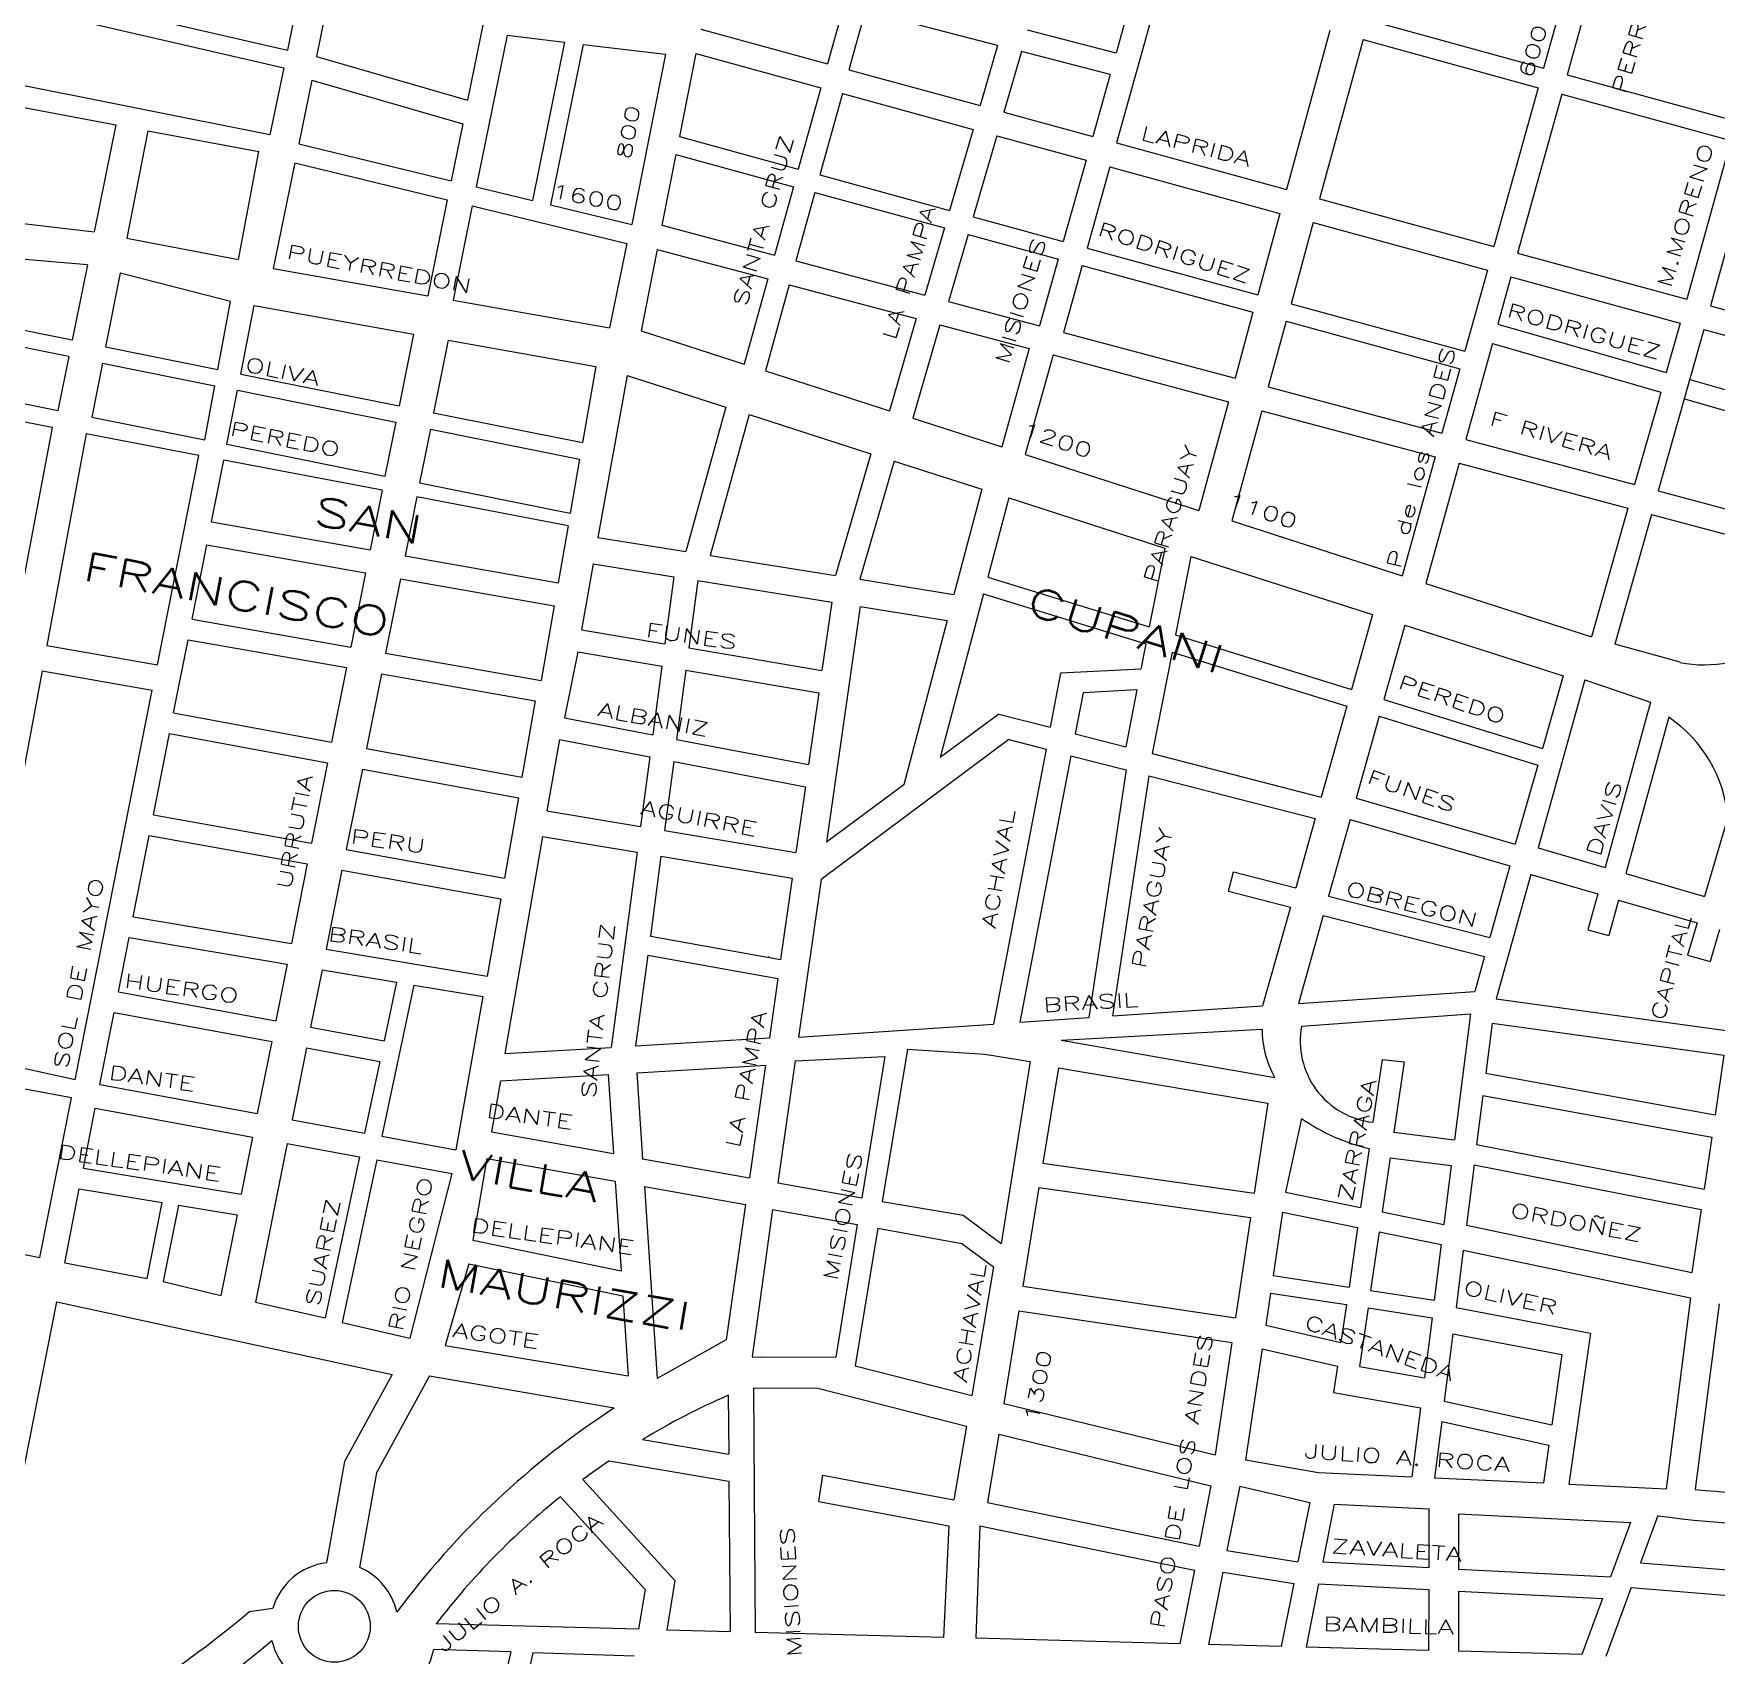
# Model space of a CAD drawing. Header units: millimetres. Extents: x 4374322 to 4409026, y 6503580 to 6534206.
# Drawn here: x 4384721 to 4385911, y 6522912 to 6524058 of the extents above; entities that cross this region are included whole.
import ezdxf

# ---------------------------------------------------------------- set-up
doc = ezdxf.new("R2010")
doc.units = ezdxf.units.MM
for name, color, linetype in [('LINEA CALLE', 252, 'Continuous'), ('NOMBRE BARRIO', 8, 'Continuous'), ('NOMBRE CALLE', 252, 'Continuous')]:
    doc.layers.add(name, color=color, linetype=linetype)
doc.styles.add('ROMANS', font='romans')
doc.styles.add('S1', font='ROMANS')

msp = doc.modelspace()

# ---------------------------------------------------------------- linework, layer by layer
at = {"layer": 'LINEA CALLE', "transparency": 33554687}
for p, q in [((4384915.8, 6524122.4), (4384900.5, 6524046.8)), ((4384697.3, 6524093.6), (4384900.5, 6524046.8)), ((4384931.2, 6524092), (4384921.1, 6524042.3)), ((4385501.2, 6524098), (4385486.3, 6524044.6)), ((4385518, 6524093.4), (4385486.6, 6523981.1)), ((4384694.7, 6524081.1), (4384897.9, 6524034.3)), ((4385293.8, 6524078.3), (4385282.4, 6524037.1)), ((4385802.4, 6524083.9), (4385788.5, 6524034)), ((4385819.4, 6524080.1), (4385805.3, 6524029.4)), ((4385039.4, 6524068), (4385027.9, 6524011.3)), ((4385309, 6524074.4), (4385297.5, 6524032.9)), ((4385402.6, 6524050.1), (4385309, 6524074.4)), ((4385664.9, 6524067.9), (4385788.5, 6524034)), ((4385055.8, 6524057.3), (4385034, 6523950.1)), ((4385055.8, 6524057.3), (4385096.5, 6524052.4)), ((4385096.5, 6524052.4), (4385073.7, 6523940.4)), ((4385192.7, 6524061.6), (4385282.4, 6524037.1)), ((4385486.3, 6524044.6), (4385423.8, 6524060.8)), ((4385637.5, 6524060.6), (4385606.8, 6523948.1)), ((4385660.9, 6524054.2), (4385630.2, 6523941.7)), ((4385660.9, 6524054.2), (4385784.7, 6524020.2)), ((4384921.1, 6524042.3), (4385027.9, 6524011.3)), ((4385109.5, 6524050.8), (4385086.4, 6523937.4)), ((4385109.5, 6524050.8), (4385167.7, 6524043.8)), ((4385167.7, 6524043.8), (4385143.9, 6523923.4)), ((4385189.3, 6524044.4), (4385177.7, 6523985.6)), ((4385189.3, 6524044.4), (4385277.7, 6524020.2)), ((4385402.6, 6524050.1), (4385390.2, 6524007.5)), ((4385419.4, 6524045.8), (4385407, 6524002.9)), ((4385482.1, 6524029.5), (4385419.4, 6524045.8)), ((4385955.9, 6524043.9), (4385906.5, 6523866)), ((4384888.2, 6523986.9), (4384683.8, 6524027.6)), ((4384897.9, 6524034.3), (4384888.2, 6523986.9)), ((4385297.5, 6524032.9), (4385390.2, 6524007.5)), ((4385482.1, 6524029.5), (4385469.8, 6523985.7)), ((4385805.3, 6524029.4), (4385924.7, 6523996.6)), ((4384917.7, 6524025.6), (4384908.5, 6523980.5)), ((4384917.7, 6524025.6), (4385024.5, 6523994.6)), ((4385277.7, 6524020.2), (4385261.7, 6523962.6)), ((4385292.9, 6524016.1), (4385276.9, 6523958.5)), ((4385292.9, 6524016.1), (4385385.3, 6523990.7)), ((4385784.7, 6524020.2), (4385753.4, 6523907.9)), ((4385801.5, 6524015.6), (4385770.2, 6523903.3)), ((4385801.5, 6524015.6), (4385920.9, 6523982.8)), ((4384705.8, 6524007.8), (4384779.2, 6523994)), ((4384779.2, 6523994), (4384763.9, 6523918.2)), ((4385024.5, 6523994.6), (4385016.3, 6523954.3)), ((4385407, 6524002.9), (4385469.8, 6523985.7)), ((4384801.8, 6523989.8), (4384787, 6523913.8)), ((4384801.8, 6523989.8), (4384880.3, 6523975)), ((4384908.5, 6523980.5), (4385016.3, 6523954.3)), ((4385177.7, 6523985.6), (4385261.7, 6523962.6)), ((4385385.3, 6523990.7), (4385368.6, 6523933.4)), ((4385402.1, 6523986.1), (4385385.4, 6523928.8)), ((4385402.1, 6523986.1), (4385465.1, 6523968.9)), ((4385486.6, 6523981.1), (4385606.8, 6523948.1)), ((4385920.9, 6523982.8), (4385889.7, 6523870.6)), ((4384866, 6523898.6), (4384880.3, 6523975)), ((4385175.2, 6523972.9), (4385165.3, 6523922.9)), ((4385175.2, 6523972.9), (4385258.2, 6523950.2)), ((4385465.1, 6523968.9), (4385449, 6523911.4)), ((4384905.7, 6523967), (4384890.5, 6523892.4)), ((4384905.7, 6523967), (4385013.5, 6523940.9)), ((4385276.9, 6523958.5), (4385368.6, 6523933.4)), ((4385481.9, 6523964.3), (4385465.8, 6523906.8)), ((4385481.9, 6523964.3), (4385602.2, 6523931.3)), ((4385034, 6523950.1), (4385073.7, 6523940.4)), ((4385258.2, 6523950.2), (4385244.8, 6523901.7)), ((4385273.4, 6523946.1), (4385260, 6523897.7)), ((4385273.4, 6523946.1), (4385365, 6523921)), ((4385013.5, 6523940.9), (4384999.7, 6523873.1)), ((4385031.2, 6523936.6), (4385017.6, 6523870)), ((4385031.2, 6523936.6), (4385140.5, 6523910.1)), ((4385086.4, 6523937.4), (4385143.9, 6523923.4)), ((4385630.2, 6523941.7), (4385753.4, 6523907.9)), ((4384688.9, 6523927.1), (4384763.9, 6523918.2)), ((4385165.3, 6523922.9), (4385244.8, 6523901.7)), ((4385365, 6523921), (4385351.1, 6523873.4)), ((4385385.4, 6523928.8), (4385449, 6523911.4)), ((4385602.2, 6523931.3), (4385586.5, 6523873.8)), ((4385625.6, 6523924.8), (4385610, 6523867.4)), ((4385625.6, 6523924.8), (4385748.8, 6523891.1)), ((4384787, 6523913.8), (4384866, 6523898.6)), ((4385140.5, 6523910.1), (4385128.1, 6523850.5)), ((4385381.8, 6523916.4), (4385367.9, 6523868.9)), ((4385381.8, 6523916.4), (4385445.6, 6523899)), ((4384759.2, 6523895), (4384683.4, 6523901.3)), ((4385161.9, 6523905.8), (4385150.5, 6523848.3)), ((4385161.9, 6523905.8), (4385240.1, 6523885)), ((4385260, 6523897.7), (4385351.1, 6523873.4)), ((4385445.5, 6523899), (4385432.3, 6523851.7)), ((4385465.8, 6523906.8), (4385586.5, 6523873.8)), ((4385770.2, 6523903.3), (4385889.7, 6523870.6)), ((4384759.2, 6523895), (4384748.4, 6523841.6)), ((4384782.2, 6523889.1), (4384772, 6523836.9)), ((4384860.4, 6523868.9), (4384782.2, 6523889.1)), ((4384890.5, 6523892.4), (4384999.7, 6523873.1)), ((4385240.1, 6523885), (4385223.4, 6523824.8)), ((4385462.3, 6523894.4), (4385449.1, 6523847.2)), ((4385462.3, 6523894.4), (4385583.1, 6523861.4)), ((4385748.8, 6523891.1), (4385732.8, 6523833.8)), ((4385765.5, 6523886.5), (4385756.2, 6523853)), ((4385765.5, 6523886.5), (4385885, 6523853.8)), ((4385255.3, 6523880.9), (4385238.4, 6523820)), ((4385255.3, 6523880.9), (4385345, 6523857)), ((4384851.4, 6523821), (4384860.4, 6523868.9)), ((4384867.5, 6523817.7), (4384877.1, 6523866.1)), ((4384877.1, 6523866.1), (4384989.6, 6523846)), ((4385017.6, 6523870), (4385128.1, 6523850.5)), ((4385367.9, 6523868.9), (4385432.3, 6523851.7)), ((4385583.1, 6523861.4), (4385570.4, 6523814.9)), ((4385610, 6523867.4), (4385732.8, 6523833.8)), ((4385906.5, 6523866), (4385985.9, 6523844.2)), ((4384748.4, 6523841.6), (4384674, 6523856.6)), ((4385345, 6523857), (4385326.1, 6523791.8)), ((4385361.8, 6523852.5), (4385342.6, 6523786.4)), ((4385361.8, 6523852.5), (4385425, 6523835.7)), ((4385606.6, 6523855), (4385593.9, 6523808.6)), ((4385606.6, 6523855), (4385729.3, 6523821.4)), ((4385756.2, 6523853), (4385875.3, 6523818.7)), ((4385901.8, 6523849.2), (4385869.5, 6523735.1)), ((4385885, 6523853.8), (4385875.3, 6523818.7)), ((4385901.8, 6523849.2), (4385973.8, 6523829.4)), ((4384746, 6523830.1), (4384671.8, 6523845)), ((4384989.6, 6523846), (4384979.5, 6523795.2)), ((4385014.2, 6523841.6), (4385003.9, 6523790.3)), ((4385014.2, 6523841.6), (4385118.5, 6523823)), ((4385150.5, 6523848.3), (4385223.4, 6523824.8)), ((4385449.1, 6523847.2), (4385570.4, 6523814.9)), ((4385752.4, 6523839.2), (4385733.5, 6523771.4)), ((4385752.4, 6523839.2), (4385871.5, 6523804.9)), ((4384746, 6523830.1), (4384738.3, 6523792)), ((4384769.8, 6523825.3), (4384762.3, 6523787.2)), ((4384769.8, 6523825.3), (4384849.2, 6523809.4)), ((4384772, 6523836.9), (4384851.4, 6523821)), ((4385425, 6523835.7), (4385405.5, 6523766.2)), ((4385441.8, 6523831.2), (4385422.1, 6523760.9)), ((4385441.8, 6523831.2), (4385565.8, 6523798.1)), ((4384734.2, 6523780), (4384551.8, 6523814.8)), ((4384867.5, 6523817.7), (4384979.5, 6523795.2)), ((4385118.5, 6523823), (4385109.1, 6523769.2)), ((4385140.7, 6523816.7), (4385120, 6523702.2)), ((4385140.7, 6523816.7), (4385210.5, 6523794.3)), ((4385238.4, 6523820), (4385326.1, 6523791.8)), ((4385729.3, 6523821.4), (4385716.7, 6523775.9)), ((4385892, 6523813.9), (4386012.5, 6523779.2)), ((4384663.6, 6523807), (4384738.3, 6523792)), ((4384842.1, 6523771.2), (4384849.2, 6523809.4)), ((4384857.7, 6523768.1), (4384865.2, 6523806.2)), ((4384865.2, 6523806.2), (4384977.2, 6523783.7)), ((4385593.9, 6523808.6), (4385716.7, 6523775.9)), ((4385871.5, 6523804.9), (4385869.5, 6523797.9)), ((4385003.9, 6523790.3), (4385109.1, 6523769.2)), ((4385210.5, 6523794.3), (4385182.1, 6523692.3)), ((4385565.8, 6523798.1), (4385544.9, 6523721.3)), ((4385589.3, 6523791.8), (4385568.1, 6523713.9)), ((4385589.3, 6523791.8), (4385712, 6523759.1)), ((4385869.5, 6523797.9), (4385852.9, 6523739.5)), ((4385888.2, 6523800.1), (4386008.5, 6523765.5)), ((4384734.2, 6523780), (4384696.1, 6523578.7)), ((4384762.3, 6523787.2), (4384842.1, 6523771.2)), ((4384977.2, 6523783.7), (4384969.5, 6523745.6)), ((4385001.6, 6523778.8), (4384994, 6523740.7)), ((4385001.6, 6523778.8), (4385107.1, 6523757.6)), ((4385227, 6523789), (4385199.3, 6523689.5)), ((4385227, 6523789), (4385313, 6523761.4)), ((4385342.6, 6523786.4), (4385405.5, 6523766.2)), ((4384758.3, 6523775.4), (4384730.4, 6523625.7)), ((4384837.9, 6523760.2), (4384758.3, 6523775.4)), ((4384857.7, 6523768.1), (4384969.5, 6523745.6)), ((4385733.5, 6523771.4), (4385852.9, 6523739.5)), ((4384808.6, 6523612.2), (4384837.9, 6523760.2)), ((4384846.8, 6523713.2), (4384855.5, 6523756.9)), ((4384967.5, 6523735.5), (4384855.5, 6523756.9)), ((4385107.1, 6523757.6), (4385100.4, 6523719.3)), ((4385313, 6523761.4), (4385287.9, 6523675.3)), ((4385329.5, 6523756.1), (4385305.2, 6523672.6)), ((4385329.5, 6523756.1), (4385391.4, 6523736.3)), ((4385422.1, 6523760.9), (4385544.9, 6523721.3)), ((4385712, 6523759.1), (4385688.6, 6523675.1)), ((4385728.8, 6523754.6), (4385705.2, 6523669.7)), ((4385728.8, 6523754.6), (4385848.1, 6523722.8)), ((4384967.5, 6523735.5), (4384959.1, 6523693.4)), ((4384992, 6523730.8), (4384983.7, 6523689.1)), ((4385098.9, 6523710.5), (4384992, 6523730.8)), ((4384994, 6523740.7), (4385100.4, 6523719.3)), ((4385391.4, 6523736.3), (4385371.7, 6523661.9)), ((4385410.5, 6523730.1), (4385395.7, 6523674.2)), ((4385410.5, 6523730.1), (4385520.7, 6523694.7)), ((4385869.5, 6523735.1), (4385989.8, 6523703)), ((4385848.1, 6523722.8), (4385822.3, 6523632)), ((4385864.8, 6523718.4), (4385838.8, 6523626.7)), ((4385864.8, 6523718.4), (4385984.8, 6523686.3)), ((4384846.8, 6523713.2), (4384959.1, 6523693.4)), ((4385098.9, 6523710.5), (4385091.9, 6523670)), ((4385568.1, 6523713.9), (4385688.6, 6523675.1)), ((4384833.2, 6523644.4), (4384843.6, 6523696.9)), ((4384843.6, 6523696.9), (4384955.8, 6523677.2)), ((4385120, 6523702.2), (4385182.1, 6523692.3)), ((4385520.7, 6523694.7), (4385509.8, 6523639)), ((4384983.7, 6523689.1), (4385091.9, 6523670)), ((4385116.6, 6523683.5), (4385108.5, 6523636.9)), ((4385116.6, 6523683.5), (4385173.7, 6523674.4)), ((4385199.3, 6523689.5), (4385287.9, 6523675.3)), ((4385539.2, 6523688.8), (4385528.3, 6523633.2)), ((4385539.2, 6523688.8), (4385667.6, 6523647.6)), ((4384955.8, 6523677.2), (4384945.3, 6523624.7)), ((4384980.4, 6523672.9), (4384969.9, 6523620.4)), ((4384980.4, 6523672.9), (4385089, 6523653.7)), ((4385173.7, 6523674.4), (4385167.4, 6523626.9)), ((4385190.6, 6523671.7), (4385184.3, 6523624)), ((4385190.6, 6523671.7), (4385285.4, 6523656.5)), ((4385305.2, 6523672.6), (4385371.7, 6523661.9)), ((4385395.7, 6523674.2), (4385509.8, 6523639)), ((4385392.6, 6523662.4), (4385362, 6523546.5)), ((4385392.6, 6523662.4), (4385507.4, 6523626.9)), ((4385705.2, 6523669.7), (4385822.3, 6523632)), ((4385089, 6523653.7), (4385079.8, 6523601)), ((4385285.4, 6523656.5), (4385278.4, 6523608)), ((4385305.4, 6523653.3), (4385281.5, 6523486.6)), ((4385305.4, 6523653.3), (4385366.9, 6523643.4)), ((4385667.6, 6523647.6), (4385652.8, 6523594.7)), ((4384833.2, 6523644.4), (4384945.3, 6523624.7)), ((4385108.5, 6523636.9), (4385167.4, 6523626.9)), ((4385366.9, 6523643.4), (4385336.2, 6523527.3)), ((4385690.4, 6523640.2), (4385675.7, 6523587.6)), ((4385690.4, 6523640.2), (4385802.4, 6523604.3)), ((4384730.4, 6523625.7), (4384808.6, 6523612.2)), ((4384820.1, 6523578.2), (4384830.3, 6523629.8)), ((4384830.3, 6523629.8), (4384942.4, 6523610.1)), ((4385184.3, 6523624), (4385278.4, 6523608)), ((4385507.4, 6523626.9), (4385503.9, 6523609)), ((4385528.3, 6523633.2), (4385652.8, 6523594.7)), ((4385885, 6523613.9), (4385838.8, 6523626.7)), ((4384969.9, 6523620.4), (4385079.8, 6523601)), ((4385105.8, 6523621.3), (4385096.3, 6523574.6)), ((4385105.8, 6523621.3), (4385165.3, 6523611.2)), ((4385165.3, 6523611.2), (4385158.8, 6523562.7)), ((4385525.9, 6523621.1), (4385511.9, 6523549.4)), ((4385525.9, 6523621.1), (4385649.5, 6523582.9)), ((4384727.1, 6523607.9), (4384689.2, 6523404.7)), ((4384727.1, 6523607.9), (4384805, 6523594.2)), ((4384942.4, 6523610.1), (4384931.8, 6523557.5)), ((4384967, 6523605.8), (4384956.4, 6523553)), ((4384967, 6523605.8), (4385075.7, 6523586.6)), ((4385182.2, 6523608.3), (4385175.6, 6523559.4)), ((4385182.2, 6523608.3), (4385276.2, 6523592.4)), ((4385447, 6523606.1), (4385439.7, 6523568)), ((4385503.9, 6523609), (4385447, 6523606.1)), ((4385817.8, 6523601.4), (4385784.7, 6523482.6)), ((4385802.4, 6523604.3), (4385787.8, 6523553)), ((4385817.8, 6523601.4), (4385864.2, 6523585.7)), ((4384750.4, 6523318.7), (4384805, 6523594.2)), ((4385276.2, 6523592.4), (4385268.9, 6523541.6)), ((4385463, 6523592.4), (4385457.4, 6523563.4)), ((4385501, 6523594.4), (4385463, 6523592.4)), ((4385501, 6523594.4), (4385493.2, 6523554.2)), ((4385675.7, 6523587.6), (4385787.8, 6523553)), ((4384820.1, 6523578.2), (4384931.8, 6523557.5)), ((4384820.1, 6523578.2), (4384931.8, 6523557.5)), ((4385075.7, 6523586.6), (4385066.3, 6523532.6)), ((4385403.5, 6523577.3), (4385362, 6523546.5)), ((4385403.5, 6523577.3), (4385439.7, 6523568)), ((4385649.5, 6523582.9), (4385631.4, 6523518.6)), ((4385672.4, 6523575.8), (4385656.1, 6523517.9)), ((4385672.4, 6523575.8), (4385784.5, 6523541.2)), ((4385864.2, 6523585.7), (4385832, 6523468.8)), ((4384805.8, 6523506), (4384817.2, 6523563.6)), ((4384817.2, 6523563.6), (4384928.9, 6523542.9)), ((4385096.3, 6523574.6), (4385158.8, 6523562.7)), ((4385877.1, 6523575), (4385846.6, 6523464.5)), ((4384956.4, 6523553), (4385066.3, 6523532.6)), ((4385092.8, 6523559.2), (4385084, 6523508.8)), ((4385092.8, 6523559.2), (4385156.7, 6523547)), ((4385175.6, 6523559.4), (4385268.9, 6523541.6)), ((4385410.5, 6523559.2), (4385277.8, 6523460.4)), ((4385436.8, 6523552.4), (4385399.6, 6523358.1)), ((4385410.5, 6523559.2), (4385436.8, 6523552.4)), ((4385457.4, 6523563.4), (4385493.2, 6523554.2)), ((4384928.9, 6523542.9), (4384917.5, 6523485.9)), ((4385156.7, 6523547), (4385150.1, 6523497.7)), ((4385173.6, 6523543.7), (4385167, 6523494.9)), ((4385173.6, 6523543.7), (4385266.7, 6523525.9)), ((4385454.4, 6523547.8), (4385418.4, 6523359.4)), ((4385454.4, 6523547.8), (4385493.4, 6523537.8)), ((4385511.9, 6523549.4), (4385631.4, 6523518.6)), ((4385784.4, 6523541.2), (4385768.4, 6523485.3)), ((4384953.5, 6523538.4), (4384942, 6523481.4)), ((4384953.5, 6523538.4), (4385063.8, 6523518)), ((4385493.4, 6523537.8), (4385467.1, 6523362.7)), ((4385509.4, 6523533.7), (4385483.9, 6523363.8)), ((4385509.4, 6523533.7), (4385627.1, 6523503.4)), ((4385063.8, 6523518), (4385053.9, 6523461.2)), ((4385266.7, 6523525.9), (4385260, 6523479.3)), ((4385336.2, 6523527.3), (4385281.5, 6523486.6)), ((4385656.1, 6523517.9), (4385768.4, 6523485.3)), ((4384805.8, 6523506), (4384917.5, 6523485.9)), ((4385084, 6523508.8), (4385150.1, 6523497.7)), ((4385918.8, 6523504.4), (4385902.4, 6523448.3)), ((4385167, 6523494.9), (4385260, 6523479.3)), ((4385627.1, 6523503.4), (4385613.4, 6523454.5)), ((4385651.8, 6523502.7), (4385636.6, 6523448.6)), ((4385651.8, 6523502.7), (4385764.6, 6523469.9)), ((4384791.5, 6523433.8), (4384802.9, 6523491.4)), ((4384802.9, 6523491.4), (4384914.6, 6523471.3)), ((4384942, 6523481.4), (4385053.9, 6523461.2)), ((4385080.9, 6523490.8), (4385054.2, 6523337.2)), ((4385080.9, 6523490.8), (4385147.7, 6523479.6)), ((4385784.7, 6523482.6), (4385832, 6523468.8)), ((4384914.6, 6523471.3), (4384903.3, 6523415.1)), ((4385147.7, 6523479.6), (4385129.3, 6523341.6)), ((4385164.6, 6523476.8), (4385157.1, 6523420.3)), ((4385164.6, 6523476.8), (4385257.4, 6523461.2)), ((4385764.6, 6523469.9), (4385750.6, 6523419.4)), ((4384939.1, 6523466.8), (4384927.9, 6523411)), ((4384939.1, 6523466.8), (4385051.3, 6523446.6)), ((4385257.4, 6523461.2), (4385249.2, 6523403.8)), ((4385277.8, 6523460.4), (4385261.9, 6523348.9)), ((4385565.9, 6523452), (4385569.4, 6523465.8)), ((4385569.4, 6523465.8), (4385613.4, 6523454.5)), ((4385779.5, 6523463.9), (4385755, 6523376)), ((4385779.5, 6523463.9), (4385826.8, 6523450.1)), ((4385846.6, 6523464.5), (4385902.4, 6523448.3)), ((4385051.3, 6523446.6), (4385041.8, 6523392)), ((4385565.9, 6523452), (4385609.6, 6523440.8)), ((4385636.6, 6523448.6), (4385750.6, 6523419.4)), ((4385826.8, 6523450.1), (4385819.8, 6523424.8)), ((4385841.5, 6523445.8), (4385834.6, 6523420.7)), ((4385841.5, 6523445.8), (4385897, 6523429.7)), ((4384791.5, 6523433.8), (4384903.3, 6523415.1)), ((4385609.6, 6523440.8), (4385589.9, 6523370.9)), ((4385632.8, 6523434.9), (4385615.3, 6523372.6)), ((4385632.8, 6523434.9), (4385746.8, 6523405.8)), ((4385819.8, 6523424.8), (4385834.6, 6523420.7)), ((4385897, 6523429.7), (4385890.3, 6523406.9)), ((4385913, 6523425), (4385906.2, 6523402.3)), ((4384781, 6523380.8), (4384788.6, 6523419.2)), ((4384788.6, 6523419.2), (4384900.4, 6523400.5)), ((4384927.9, 6523411), (4385041.8, 6523392)), ((4385157.1, 6523420.3), (4385249.2, 6523403.8)), ((4384900.4, 6523400.5), (4384892.3, 6523360.3)), ((4385155.2, 6523406.7), (4385146.7, 6523342.7)), ((4385155.2, 6523406.7), (4385247.3, 6523390.2)), ((4385241.1, 6523405.3), (4385240.6, 6523405.8)), ((4385746.8, 6523405.8), (4385739.9, 6523381)), ((4385890.3, 6523406.9), (4385906.2, 6523402.3)), ((4384925, 6523396.4), (4384916.9, 6523355.8)), ((4384925, 6523396.4), (4384977.7, 6523387.6)), ((4384990, 6523385.6), (4384967.3, 6523278.7)), ((4384977.7, 6523387.6), (4384969, 6523346.2)), ((4384990, 6523385.6), (4385038.6, 6523377.5)), ((4385247.3, 6523390.2), (4385241.3, 6523348.3)), ((4384781, 6523380.8), (4384892.3, 6523360.3)), ((4385038.6, 6523377.5), (4385019.7, 6523269.1)), ((4385615.3, 6523372.6), (4385739.9, 6523381)), ((4385755, 6523376), (4386057.7, 6523334.1)), ((4384768, 6523315.3), (4384778.1, 6523366.2)), ((4384778.1, 6523366.2), (4384889.4, 6523345.7)), ((4385418.4, 6523359.4), (4385467.1, 6523362.7)), ((4385483.9, 6523363.8), (4385589.9, 6523370.9)), ((4385617.5, 6523356.6), (4385736.9, 6523365.4)), ((4385736.9, 6523365.4), (4385725.6, 6523276.1)), ((4384916.9, 6523355.8), (4384969, 6523346.2)), ((4385261.9, 6523348.9), (4385399.6, 6523358.1)), ((4385447.4, 6523346.7), (4385589.6, 6523354.4)), ((4385617.5, 6523356.6), (4385617.5, 6523356.6)), ((4385752.1, 6523358.8), (4385747.6, 6523323.3)), ((4385752.1, 6523358.8), (4385916, 6523336.1)), ((4384889.4, 6523345.7), (4384879.2, 6523294.9)), ((4384914, 6523341.2), (4384903.8, 6523290.4)), ((4384914, 6523341.2), (4384965.9, 6523331.7)), ((4385054.2, 6523337.2), (4385129.3, 6523341.6)), ((4385146.7, 6523342.7), (4385241.3, 6523348.3)), ((4385338.8, 6523340.4), (4385320.9, 6523232.5)), ((4385338.8, 6523340.4), (4385393.5, 6523336.8)), ((4385447.4, 6523346.7), (4385598.5, 6523320.4)), ((4384750.4, 6523318.7), (4384702.3, 6523329.3)), ((4384965.9, 6523331.7), (4384955.1, 6523281)), ((4385147.6, 6523323.7), (4385238.9, 6523329.1)), ((4385238.6, 6523329.1), (4385227.1, 6523249.3)), ((4385259.5, 6523332.1), (4385247.1, 6523245.7)), ((4385259.5, 6523332.1), (4385322.9, 6523335.2)), ((4385322.9, 6523335.2), (4385306.5, 6523235.1)), ((4385393.5, 6523336.8), (4385425.5, 6523331.6)), ((4385425.5, 6523331.6), (4385405.2, 6523202.9)), ((4385445.6, 6523327.2), (4385434.6, 6523259.7)), ((4385445.6, 6523327.2), (4385593.5, 6523302.2)), ((4385674.4, 6523333), (4385667.9, 6523288.6)), ((4385674.4, 6523333), (4385689.9, 6523331.3)), ((4385689.9, 6523331.3), (4385682.6, 6523281.6)), ((4385916, 6523336.1), (4385909.8, 6523293.9)), ((4384747.9, 6523305.8), (4384651.1, 6523323.9)), ((4384768, 6523315.3), (4384879.2, 6523294.9)), ((4385051.2, 6523318), (4385044.9, 6523281.9)), ((4385051.2, 6523318), (4385127.2, 6523322.5)), ((4385127.2, 6523322.5), (4385131, 6523266.5)), ((4385147.6, 6523323.7), (4385151.6, 6523262.8)), ((4385747.6, 6523323.3), (4385909.8, 6523293.9)), ((4384725.6, 6523193.1), (4384747.9, 6523305.8)), ((4385593.5, 6523302.2), (4385583.9, 6523238.4)), ((4385745.6, 6523307.6), (4385741.2, 6523272.9)), ((4385745.6, 6523307.6), (4385907.5, 6523278.2)), ((4384756.3, 6523256.1), (4384764.7, 6523298.6)), ((4384764.7, 6523298.6), (4384875.9, 6523278.2)), ((4384903.8, 6523290.4), (4384955.1, 6523281)), ((4385617.5, 6523291.3), (4385606.1, 6523239.1)), ((4384875.9, 6523278.2), (4384867.8, 6523237.8)), ((4384967.3, 6523278.7), (4385019.7, 6523269.1)), ((4385044.9, 6523281.9), (4385131, 6523266.5)), ((4385682.6, 6523281.6), (4385725.6, 6523276.1)), ((4385907.5, 6523278.2), (4385902, 6523241.3)), ((4384900.4, 6523273.6), (4384877.9, 6523161.5)), ((4384900.4, 6523273.6), (4384951.6, 6523264.2)), ((4385665.2, 6523270.1), (4385659.2, 6523228.3)), ((4385741.2, 6523272.9), (4385902, 6523241.3)), ((4384756.3, 6523256.1), (4384867.8, 6523237.8)), ((4384951.6, 6523264.2), (4384927.3, 6523150.4)), ((4384963.8, 6523262), (4384939.2, 6523147)), ((4384963.8, 6523262), (4385016.8, 6523252.3)), ((4385041.6, 6523263.1), (4385031.6, 6523205.3)), ((4385041.6, 6523263.1), (4385132.3, 6523246.9)), ((4385151.6, 6523262.8), (4385227.1, 6523249.3)), ((4385434.6, 6523259.7), (4385583.9, 6523238.4)), ((4385680, 6523263.6), (4385674.4, 6523225.2)), ((4385680, 6523263.6), (4385723.3, 6523258.1)), ((4385723.3, 6523258.1), (4385718, 6523216.4)), ((4385739.4, 6523258.5), (4385734, 6523215.9)), ((4385739.4, 6523258.5), (4385899.9, 6523227)), ((4385016.8, 6523252.3), (4384987.1, 6523136)), ((4385132.3, 6523246.9), (4385136.5, 6523183.6)), ((4385152.9, 6523243.2), (4385161.9, 6523107.5)), ((4385152.9, 6523243.2), (4385224.4, 6523230.4)), ((4385247.1, 6523245.7), (4385306.5, 6523235.1)), ((4385431.8, 6523242.5), (4385420.5, 6523172.8)), ((4385431.8, 6523242.5), (4385581.4, 6523221.2)), ((4384743.1, 6523189.3), (4384753.4, 6523241.5)), ((4384753.4, 6523241.5), (4384811.9, 6523231.9)), ((4384801.3, 6523178.2), (4384811.9, 6523231.9)), ((4385320.9, 6523232.5), (4385378.3, 6523223)), ((4385606.1, 6523239.1), (4385659.2, 6523228.3)), ((4384823.5, 6523230), (4384812.7, 6523176)), ((4384823.5, 6523230), (4384864.9, 6523223.2)), ((4384864.9, 6523223.2), (4384853.4, 6523166.1)), ((4385224.4, 6523230.4), (4385210.8, 6523134.8)), ((4385243.4, 6523227), (4385229, 6523122.7)), ((4385243.4, 6523227), (4385303.4, 6523216.3)), ((4385378.3, 6523223), (4385405.2, 6523202.9)), ((4385581.4, 6523221.2), (4385570.8, 6523150.4)), ((4385604, 6523225), (4385597.3, 6523180.3)), ((4385604, 6523225), (4385657.1, 6523214.2)), ((4385674.4, 6523225.2), (4385718, 6523216.4)), ((4385899.9, 6523227), (4385893.4, 6523182.4)), ((4384597.6, 6523217.5), (4384725.6, 6523193.1)), ((4385303.4, 6523216.3), (4385288.1, 6523122.5)), ((4385317.8, 6523213.7), (4385302, 6523116.5)), ((4385317.8, 6523213.7), (4385377.3, 6523203)), ((4385657.1, 6523214.2), (4385651, 6523172.1)), ((4385672.4, 6523211.1), (4385666.3, 6523169.7)), ((4385672.4, 6523211.1), (4385716.2, 6523202.2)), ((4385734, 6523215.9), (4385893.4, 6523182.4)), ((4385031.6, 6523205.3), (4385136.5, 6523183.6)), ((4385377.3, 6523203), (4385399.7, 6523186.3)), ((4385716.2, 6523202.2), (4385711.2, 6523162.8)), ((4385731.8, 6523198.3), (4385726.7, 6523157.7)), ((4385731.8, 6523198.3), (4385892.5, 6523164.5)), ((4384743.1, 6523189.3), (4384801.3, 6523178.2)), ((4385028.7, 6523188.5), (4385012.1, 6523130.9)), ((4385028.7, 6523188.5), (4385137.6, 6523165.9)), ((4385399.7, 6523186.3), (4385384.3, 6523095.5)), ((4384812.7, 6523176), (4384853.4, 6523166.1)), ((4385420.5, 6523172.8), (4385570.8, 6523150.4)), ((4385597.3, 6523180.3), (4385651, 6523172.1)), ((4384672.7, 6522833.8), (4384737.6, 6523161.7)), ((4384737.6, 6523161.7), (4384974.5, 6523110.2)), ((4384877.9, 6523161.5), (4384927.3, 6523150.4)), ((4385137.6, 6523165.9), (4385141.4, 6523109.4)), ((4385595.5, 6523167.9), (4385592.1, 6523145.2)), ((4385595.5, 6523167.9), (4385649.2, 6523159.7)), ((4385649.2, 6523159.7), (4385645.3, 6523132.8)), ((4385666.3, 6523169.7), (4385711.2, 6523162.8)), ((4385892.5, 6523164.5), (4385875.1, 6523029.5)), ((4385912.7, 6523160.2), (4385895.8, 6523029.1)), ((4385417.6, 6523155.2), (4385406.9, 6523089.7)), ((4385417.6, 6523155.2), (4385568.2, 6523132.8)), ((4385664.5, 6523157.4), (4385658.5, 6523116)), ((4385664.5, 6523157.4), (4385709.7, 6523150.4)), ((4385709.7, 6523150.4), (4385704.3, 6523108)), ((4385726.7, 6523157.7), (4385821.8, 6523139.5)), ((4384939.2, 6523147), (4384987.1, 6523136)), ((4385592.1, 6523145.2), (4385645.3, 6523132.8)), ((4385724.3, 6523139.1), (4385718.3, 6523091.4)), ((4385724.3, 6523139.1), (4385801.4, 6523124.4)), ((4385821.8, 6523139.5), (4385806.4, 6523032.7)), ((4385012.1, 6523130.9), (4385141.4, 6523109.4)), ((4385210.8, 6523134.8), (4385161.9, 6523107.5)), ((4385568.2, 6523132.8), (4385556.3, 6523053.4)), ((4385589.6, 6523128.5), (4385577.9, 6523049.9)), ((4385589.6, 6523128.5), (4385642.8, 6523116.1)), ((4385801.4, 6523124.4), (4385794.3, 6523074.6)), ((4385229, 6523122.7), (4385288.1, 6523122.5)), ((4385235, 6523122.6), (4385236, 6523122.7)), ((4385302, 6523116.5), (4385384.3, 6523095.5)), ((4385642.8, 6523116.1), (4385640.1, 6523097.6)), ((4385658.5, 6523116), (4385704.3, 6523108)), ((4384974.5, 6523110.2), (4384940.8, 6523048.7)), ((4385001, 6523109.3), (4384963.5, 6523040.8)), ((4385001, 6523109.3), (4385131.6, 6523086.6)), ((4385229.9, 6523100.8), (4385230.5, 6523028.9)), ((4385229.9, 6523100.8), (4385275.6, 6523100.7)), ((4385275.6, 6523100.7), (4385380.6, 6523073.8)), ((4385212.2, 6523095.6), (4385212.5, 6523053.9)), ((4385406.9, 6523089.7), (4385556.3, 6523053.4)), ((4385640.1, 6523097.6), (4385701.6, 6523086.8)), ((4385718.3, 6523091.4), (4385794.3, 6523074.6)), ((4385701.6, 6523086.8), (4385695.4, 6523037.9)), ((4385716.5, 6523077.1), (4385711.4, 6523037.2)), ((4385716.5, 6523077.1), (4385792.2, 6523060.4)), ((4385151.6, 6523064.3), (4385212.5, 6523053.9)), ((4385380.6, 6523073.8), (4385371.7, 6523021.7)), ((4385403.4, 6523068), (4385395.5, 6523019.7)), ((4385403.4, 6523068), (4385553.4, 6523031.6)), ((4385792.2, 6523060.4), (4385788.4, 6523033.6)), ((4384940.8, 6523048.7), (4384928.1, 6522977.2)), ((4384963.5, 6523040.8), (4384951.6, 6522973.9)), ((4385128, 6523049.2), (4385212.6, 6523034.8)), ((4385577.9, 6523049.9), (4385629.4, 6523041)), ((4385629.4, 6523041), (4385695.4, 6523037.9)), ((4385109.3, 6523036), (4385174.5, 6522964.5)), ((4385212.6, 6523034.8), (4385213.4, 6522928.4)), ((4385230.5, 6523028.9), (4385231.2, 6522927.9)), ((4385279.1, 6523039), (4385371.7, 6523021.7)), ((4385553.4, 6523031.6), (4385545, 6522988.8)), ((4385573.7, 6523031.3), (4385564.7, 6522985.9)), ((4385573.7, 6523031.3), (4385623.2, 6523019.8)), ((4385711.4, 6523037.2), (4385788.4, 6523033.6)), ((4385806.4, 6523032.7), (4385875.1, 6523029.5)), ((4385093.6, 6523023.8), (4385153.4, 6522958.3)), ((4385276.2, 6523020.4), (4385368, 6523003.3)), ((4385395.5, 6523019.7), (4385545, 6522988.8)), ((4385623.2, 6523019.8), (4385614.9, 6522977.7)), ((4385640.5, 6523018.6), (4385632.5, 6522977.8)), ((4385640.5, 6523018.6), (4385707.4, 6523015.3)), ((4385707.4, 6523015.3), (4385707.4, 6522973.8)), ((4385728.4, 6523011.8), (4385728.4, 6522972.7)), ((4385728.4, 6523011.8), (4385850, 6523005.6)), ((4385850, 6523005.6), (4385835.8, 6522967.1)), ((4385869.3, 6523010.5), (4385857, 6522977.1)), ((4385368, 6523003.3), (4385364.3, 6522924.4)), ((4385389.9, 6523003.3), (4385387.1, 6522923.8)), ((4385389.9, 6523003.3), (4385541.7, 6522972)), ((4385564.7, 6522985.9), (4385614.9, 6522977.7)), ((4385541.7, 6522972), (4385531.4, 6522919.9)), ((4385561.7, 6522970.6), (4385551.6, 6522919.4)), ((4385561.7, 6522970.6), (4385611.9, 6522962.4)), ((4385632.5, 6522977.8), (4385707.4, 6522973.8)), ((4385728.4, 6522972.7), (4385835.8, 6522967.1)), ((4385857, 6522977.1), (4386002.3, 6522965.4)), ((4385153.4, 6522958.3), (4385148.7, 6522930.1)), ((4385174.5, 6522964.5), (4385168.7, 6522929.6)), ((4385611.9, 6522962.4), (4385603.1, 6522918)), ((4385629.4, 6522962.3), (4385620.6, 6522917.5)), ((4385629.4, 6522962.3), (4385707.4, 6522958.2)), ((4385707.4, 6522958.2), (4385707.3, 6522915.2)), ((4385728.4, 6522957.1), (4385728.3, 6522914.6)), ((4385728.4, 6522957.1), (4385830.1, 6522951.8)), ((4385850.5, 6522959.6), (4385832.5, 6522910.9)), ((4385850.5, 6522959.6), (4385952.1, 6522951.4)), ((4384873.7, 6522942.6), (4384890.2, 6522945.1)), ((4385830.1, 6522951.8), (4385815.5, 6522912.3)), ((4385148.7, 6522930.1), (4385005.7, 6522933.9)), ((4385213.4, 6522928.4), (4385168.7, 6522929.6)), ((4385364.3, 6522924.4), (4385231.2, 6522927.9)), ((4385531.4, 6522919.9), (4385387.1, 6522923.8)), ((4385058.4, 6522914.1), (4385004.1, 6522915.9)), ((4385058.4, 6522914.1), (4385048.2, 6522869.9)), ((4385074.1, 6522913.5), (4385058.8, 6522847)), ((4385145.6, 6522911), (4385074.1, 6522913.5)), ((4385603.1, 6522918), (4385551.6, 6522919.4)), ((4385707.3, 6522915.2), (4385620.6, 6522917.5)), ((4385815.5, 6522912.3), (4385728.3, 6522914.6))]:
    msp.add_line(p, q, dxfattribs=at)
msp.add_lwpolyline([(4385276.2, 6523020.4), (4385279.1, 6523039)], dxfattribs=at)
msp.add_circle((4384933.7, 6522932.2), 25.4, dxfattribs=at)
for centre, radius, start, end in [((4385902, 6523695.4), 83.3, 258.2043, 353.7233), ((4385823.7, 6523495.8), 95.5, 5.1948, 56.0285), ((4385660.9, 6523355), 71.4, 180.4301, 208.962), ((4385674.2, 6523346), 57.7, 169.4551, 263.729), ((4385695.1, 6523401.9), 135.1, 234.9456, 257.2268), ((4385422.7, 6522613.9), 525.7, 113.6105, 121.0483), ((4385456.3, 6522586.8), 596, 123.0085, 143.388), ((4385422.7, 6522613.9), 525.7, 124.0941, 126.5916), ((4385977, 6523799.8), 775, 263.9851, 272.541), ((4385422.7, 6522613.9), 525.7, 128.7594, 142.496), ((4385977, 6523799.8), 796.7, 262.2334, 272.0886), ((4384933.7, 6522932.2), 45.3, 97.067, 163.5039), ((4384933.7, 6522932.2), 45.3, 12.7972, 66.7163), ((4384340.5, 6523581.4), 832.1, 297.3077, 309.8546), ((4384371.1, 6523529.5), 798.4, 297.0564, 310.4845), ((4384933.7, 6522932.2), 45.3, 192.7648, 291.3811), ((4384873, 6522952.3), 136.1, 327.3783, 344.4837)]:
    msp.add_arc(centre, radius, start, end, dxfattribs=at)

# ---------------------------------------------------------------- texts
at = {"layer": 'NOMBRE BARRIO', "linetype": 'Continuous', "transparency": 33554687, "style": 'S1', "width": 1.5}
for s, p in [('SAN', (4384917.9, 6523711.6)), ('FRANCISCO', (4384754.7, 6523672.3))]:
    msp.add_text(s, height=20, rotation=349.3006, dxfattribs=at).set_placement(p)
at = {"layer": 'NOMBRE BARRIO', "transparency": 33554687, "style": 'ROMANS', "width": 1.5}
for s, rotation, p in [('CUPANI', 342.3368, (4385421.5, 6523649.1)), ('VILLA', 349.965, (4385020.1, 6523249.5)), ('MAURIZZI', 349.965, (4385005.1, 6523172.5))]:
    msp.add_text(s, height=20, rotation=rotation, dxfattribs=at).set_placement(p)
at = {"layer": 'NOMBRE CALLE', "linetype": 'Continuous', "transparency": 33554687, "style": 'S1', "width": 1.5}
for s, rotation, p in [('PERRINI', 73, (4385846.2, 6524015)), ('600', 73, (4385780.2, 6524026)), ('800', 79.1868, (4385142.9, 6523968.8)), ('SANTA CRUZ', 74.2548, (4385224.9, 6523864.8)), ('M.MORENO', 73, (4385878.2, 6523878)), ('LA PAMPA', 73, (4385330.2, 6523841)), ('MISIONES', 73, (4385410.2, 6523824)), ('OLIVA', 348.6362, (4384869.8, 6523819.9)), ('P de los ANDES', 75.925, (4385687.3, 6523679.3)), ('PEREDO', 348.6362, (4384859.1, 6523774.5)), ('1200', 341, (4385418.8, 6523774.7)), ('PARAGUAY', 73, (4385515.2, 6523669)), ('1100', 341, (4385563.8, 6523724.7)), ('FUNES', 352.0035, (4385153.3, 6523631.9)), ('PEREDO', 341, (4385684.8, 6523595.7)), ('ALBANIZ', 349.2511, (4385119.2, 6523576.1)), ('FUNES', 341, (4385662.8, 6523528.7)), ('DAVIS', 73, (4385828.2, 6523476)), ('AGUIRRE', 348.9835, (4385149.4, 6523506.7)), ('ACHAVAL', 80.532, (4385401.1, 6523425.3)), ('PERU', 352.0035, (4384944.6, 6523486.1)), ('PARAGUAY', 78.9469, (4385507.2, 6523396.7)), ('OBREGON', 345.9544, (4385647.9, 6523449.5)), ('CAPITAL', 75.2895, (4385873.8, 6523359.9)), ('BRASIL', 352.0035, (4384928.6, 6523417.1)), ('SANTA CRUZ', 83.4084, (4385117.9, 6523305)), ('HUERGO', 352.0035, (4384784.6, 6523384.1)), ('BRASIL', 3.4525, (4385435, 6523366.4)), ('LA PAMPA', 78.6448, (4385220.1, 6523270)), ('DANTE', 352.0035, (4384773.6, 6523319.1)), ('ZARRAGA', 78.6448, (4385653.1, 6523232)), ('DANTE', 352.0035, (4385040.6, 6523292.1)), ('DELLEPIANE', 352.0035, (4384737.6, 6523263.1)), ('MISIONES', 78.6448, (4385289.1, 6523176)), ('RIO NEGRO', 78.6448, (4384981.8, 6523140.2)), ('SUAREZ', 78.6448, (4384922.9, 6523157.8)), ('ORDOÑEZ', 349.0008, (4385764.3, 6523221.9)), ('DELLEPIANE', 352.0035, (4385029.6, 6523211.1)), ('ACHAVAL', 80.532, (4385380.7, 6523104.3)), ('OLIVER', 347.2824, (4385731.1, 6523167.3)), ('CASTANEDA', 340.1275, (4385618.5, 6523143.3)), ('AGOTE', 352.0035, (4385016.6, 6523137.1)), ('PASO DE LOS ANDES', 80.5863, (4385520.4, 6522930)), ('1300', 78.6448, (4385431.1, 6523076)), ('JULIO A. ROCA', 356.2303, (4385619.1, 6523051.2)), ('JULIO A. ROCA', 39.0855, (4385011, 6522913.2)), ('MISIONES', 93.4847, (4385264.1, 6522910.9)), ('ZAVALETA', 356.2303, (4385638.1, 6522984.2)), ('BAMBILLA', 358.5209, (4385632.4, 6522929))]:
    msp.add_text(s, height=10, rotation=rotation, dxfattribs=at).set_placement(p)
at = {"layer": 'NOMBRE CALLE', "transparency": 33554687, "width": 1.5}
for s, rotation, style, p in [('LAPRIDA', 345.8869, 'S1', (4385502.9, 6523983.8)), ('1600', 349.1956, 'ROMANS', (4385086.3, 6523942.6)), ('RODRIGUEZ', 342.2518, 'S1', (4385472.3, 6523915.9)), ('PUEYRREDON', 349.1956, 'ROMANS', (4384899.3, 6523899.6)), ('RODRIGUEZ', 344.2543, 'S1', (4385761.7, 6523858.4)), ('F RIVERA', 343.7861, 'S1', (4385749.4, 6523781.9)), ('URRUTIA', 79, 'ROMANS', (4384902.9, 6523452.8)), ('SOL DE MAYO ', 79, 'ROMANS', (4384744.9, 6523325.8))]:
    msp.add_text(s, height=10, rotation=rotation, dxfattribs=dict(at, style=style)).set_placement(p)

doc.saveas('drawing.dxf')
